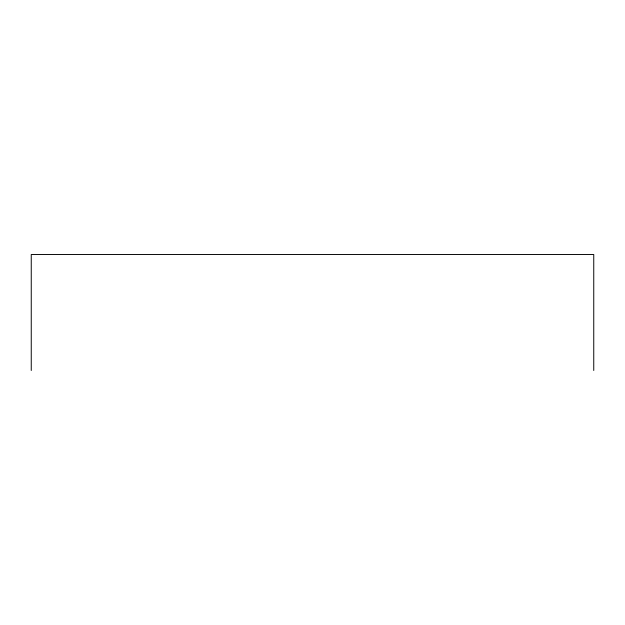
<?xml version="1.0" encoding="UTF-8"?>
<svg xmlns="http://www.w3.org/2000/svg" width="625" height="625" viewBox="0 0 625 625"><rect width="100%" height="100%" fill="white"/><g stroke="black" fill="none" stroke-linecap="round" stroke-linejoin="round"><path stroke-width="0.94" d="M593.75 370.484L593.75 254.516L31.25 254.516L31.25 370.484"/></g></svg>
